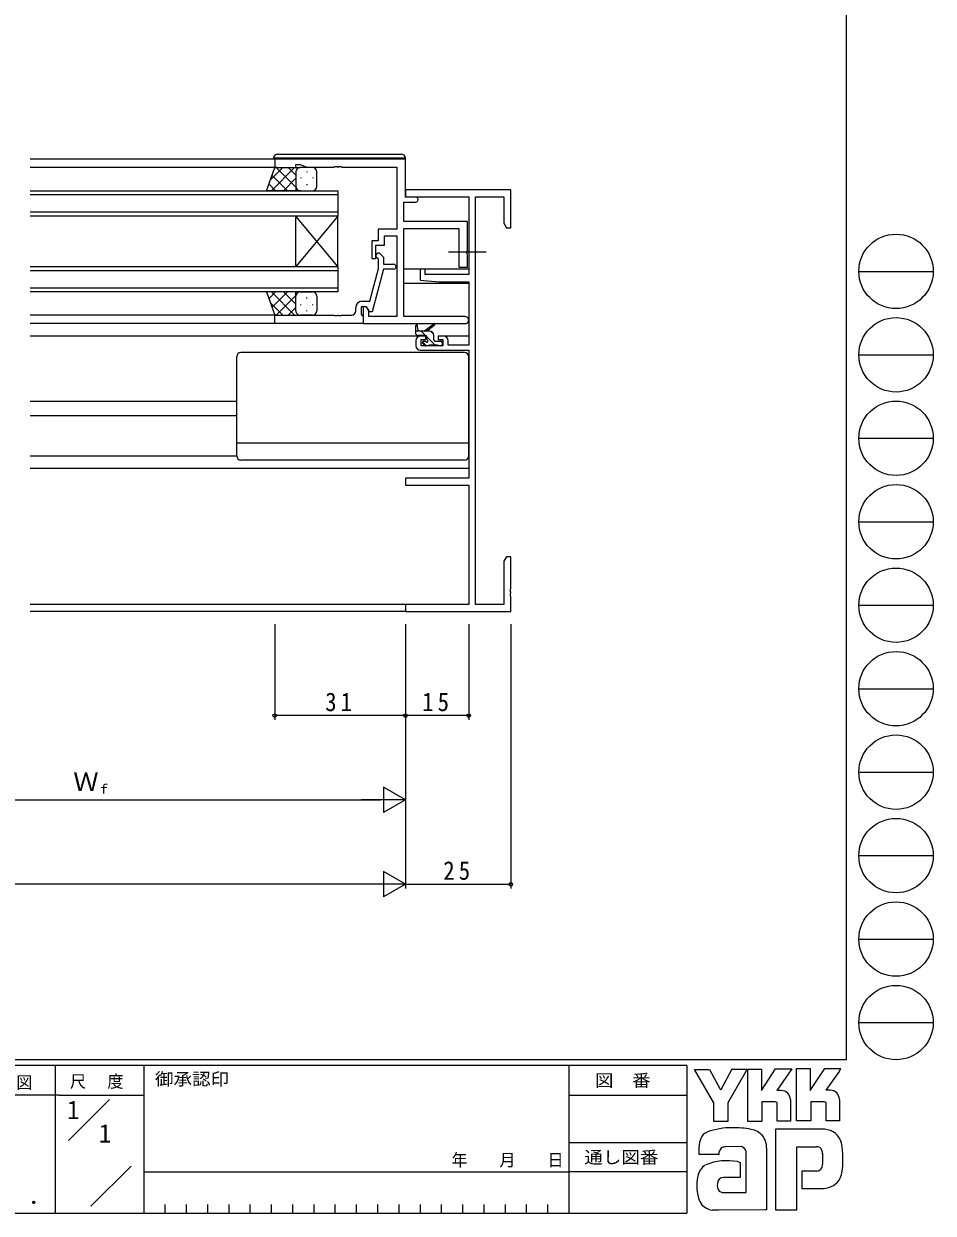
# Model space of a CAD drawing. Units: millimetres on the paper. Extents: x -420 to 373, y -297 to 267.
# Drawn here: x 157.3 to 372.9, y -297 to -14.9 of the extents above; entities that cross this region are included whole.
import ezdxf
from ezdxf.enums import TextEntityAlignment as Align

# ---------------------------------------------------------------- set-up
doc = ezdxf.new("R2010")
doc.units = ezdxf.units.MM
doc.linetypes.add('CHAIN2', pattern=[12, 9, -1, 1, -1])
for name, color, linetype, lineweight in [('0-1_YKK_ZWAK', 7, 'Continuous', 9), ('0-3_YKK_11', 7, 'Continuous', 9), ('0-4_YKK_12', 2, 'Continuous', 9), ('0-5_YKK_13', 4, 'Continuous', 9), ('0-7_YKK_D', 6, 'Continuous', 9)]:
    doc.layers.add(name, color=color, linetype=linetype, lineweight=lineweight)
doc.layers.add('0-2_USER1', color=3, linetype='Continuous')
doc.styles.add('ＭＳ ゴシック', font='')
doc.styles.get('ＭＳ ゴシック').set_extended_font_data('MS Gothic')

msp = doc.modelspace()

# ---------------------------------------------------------------- linework, layer by layer
at = {"layer": '0-1_YKK_ZWAK'}
for p, q in [((352.3, 264.4), (352.3, -260.6)), ((355.276, -73.616), (372.916, -73.616)), ((355.276, -93.412), (372.916, -93.412)), ((355.276, -113.208), (372.916, -113.208)), ((355.276, -133.004), (372.916, -133.004)), ((355.276, -152.8), (372.916, -152.8)), ((355.276, -172.596), (372.916, -172.596)), ((355.276, -192.392), (372.916, -192.392)), ((355.276, -212.188), (372.916, -212.188)), ((355.276, -231.984), (372.916, -231.984)), ((355.276, -251.78), (372.916, -251.78)), ((352.3, -260.6), (-417.7, -260.6)), ((314.5, -262), (-417.7, -262)), ((164.7, -262), (164.7, -297)), ((185.7, -262), (185.7, -297)), ((286.5, -262), (286.5, -297)), ((314.5, -262), (314.5, -297)), ((316.337, -262.906), (319.851, -262.906)), ((320.932, -270.799), (316.337, -262.906)), ((325.136, -262.798), (322.581, -267.771)), ((328.96, -275.231), (328.96, -262.825)), ((340.474, -262.717), (343.745, -262.717)), ((340.474, -275.123), (340.474, -262.717)), ((347.178, -262.717), (350.962, -262.717)), ((350.583, -263.365), (347.461, -267.825)), ((350.962, -262.717), (350.583, -263.365)), ((336.879, -267.906), (335.84, -267.906)), ((348.501, -267.825), (347.461, -267.825)), ((165.684, -268.999), (97.5, -268.999)), ((165.684, -268.999), (185.7, -268.999)), ((167.87, -279.736), (177.564, -270.043)), ((286.5, -269), (314.5, -269)), ((335.474, -270.582), (332.284, -270.582)), ((339.042, -270.069), (339.042, -275.15)), ((343.88, -270.555), (343.88, -275.123)), ((347.069, -270.555), (343.88, -270.555)), ((347.502, -270.717), (347.069, -270.555)), ((347.502, -275.096), (347.502, -270.717)), ((350.664, -270.069), (350.664, -275.096)), ((343.88, -275.123), (340.474, -275.123)), ((347.502, -275.046), (347.553, -275.096)), ((350.664, -275.096), (347.502, -275.096)), ((347.124, -277.096), (335.528, -277.096)), ((335.528, -277.096), (335.528, -296.206)), ((286.5, -280.199), (314.5, -280.199)), ((317.418, -283.07), (317.418, -281.141)), ((327.446, -281.205), (323.748, -281.275)), ((333.42, -281.583), (333.42, -296.179)), ((340.555, -281.259), (345.204, -281.259)), ((340.555, -296.206), (340.555, -281.259)), ((322.067, -283.07), (317.418, -283.07)), ((328.527, -292.071), (328.527, -282.34)), ((346.673, -282.756), (346.691, -285.391)), ((173.172, -295.345), (182.696, -285.821)), ((185.7, -287.2), (286.5, -287.2)), ((314.5, -287.199), (286.5, -287.199)), ((341.772, -286.989), (341.772, -291.125)), ((345.313, -286.989), (341.772, -286.989)), ((327.176, -288.53), (323.181, -288.535)), ((322.905, -292.071), (328.527, -292.071)), ((328.095, -292.071), (328.446, -292.071)), ((328.527, -292.07), (328.528, -292.071)), ((341.772, -291.125), (347.097, -291.125)), ((347.097, -291.125), (348.178, -290.882)), ((190.74, -294.9), (190.74, -297)), ((195.78, -294.9), (195.78, -297)), ((200.82, -294.9), (200.82, -297)), ((205.86, -294.9), (205.86, -297)), ((210.9, -294.9), (210.9, -297)), ((215.94, -294.9), (215.94, -297)), ((220.98, -294.9), (220.98, -297)), ((226.02, -294.9), (226.02, -297)), ((231.06, -294.9), (231.06, -297)), ((236.1, -294.9), (236.1, -297)), ((241.14, -294.9), (241.14, -297)), ((246.18, -294.9), (246.18, -297)), ((251.22, -294.9), (251.22, -297)), ((256.26, -294.9), (256.26, -297)), ((261.3, -294.9), (261.3, -297)), ((266.34, -294.9), (266.34, -297)), ((271.38, -294.9), (271.38, -297)), ((276.42, -294.9), (276.42, -297)), ((281.46, -294.9), (281.46, -297)), ((333.42, -296.179), (333.095, -296.233)), ((-417.7, -297), (314.5, -297)), ((322.067, -296.26), (320.58, -296.26)), ((333.095, -296.233), (322.067, -296.26))]:
    msp.add_line(p, q, dxfattribs=at)
for points in [[(319.851, -262.906), (322.364, -267.609), (322.581, -267.771)], [(325.136, -262.798), (328.762, -262.798), (324.229, -270.826)], [(328.96, -262.825), (332.176, -262.825), (332.176, -267.923), (335.555, -262.771)], [(335.555, -262.771), (339.38, -262.771), (335.84, -267.906)], [(343.745, -262.717), (343.745, -267.908), (347.178, -262.717)], [(324.229, -270.826), (324.229, -275.258), (320.932, -275.258), (320.932, -270.799)], [(332.284, -270.582), (332.284, -275.231), (328.96, -275.231)], [(339.042, -275.15), (335.906, -275.15), (335.906, -270.744), (335.474, -270.582)], [(326.473, -284.773), (327.176, -284.935), (327.176, -288.53)], [(335.528, -296.206), (339.772, -296.206), (340.555, -296.206)]]:
    msp.add_lwpolyline(points, dxfattribs=at)
for centre in [(364.096, -73.616), (364.096, -93.412), (364.096, -113.208), (364.096, -133.004), (364.096, -152.8), (364.096, -172.596), (364.096, -192.392), (364.096, -212.188), (364.096, -231.984), (364.096, -251.78)]:
    msp.add_circle(centre, 8.82, dxfattribs=at)
for centre, radius, start, end in [((336.879, -270.069), 2.163, 0.00165, 89.99603), ((348.501, -269.988), 2.163, 0.00165, 89.99603), ((320.106, -280.055), 2.444, 109.02126, 161.51263), ((325.222, -294.401), 17.68, 89.89165, 109.30847), ((325.741, -297.463), 20.748, 78.78009, 91.46938), ((329.03, -281.496), 4.449, 40.66422, 80.31693), ((328.809, -281.485), 4.612, 358.78058, 38.76563), ((346.972, -281.44), 4.341, 14.44571, 87.08746), ((322.459, -281.166), 5.037, 158.41083, 179.71774), ((324.175, -283.007), 2.109, 138.46381, 181.71359), ((323.615, -282.971), 1.701, 85.50551, 126.78038), ((326.956, -282.754), 1.625, 14.75519, 72.44994), ((345.365, -282.479), 1.229, 16.43123, 96.91661), ((330.666, -284.187), 20.86, 350.99026, 10.67624), ((324.02, -297.854), 13.309, 79.38097, 112.05824), ((343.031, -283.208), 3.673, 4.93422, 17.03551), ((320.927, -288.927), 3.908, 121.8271, 169.08475), ((345.314, -285.684), 1.306, 269.95467, 342.90144), ((343.01, -285.041), 3.697, 343.6902, 354.75362), ((347.035, -286.745), 4.291, 285.4429, 349.90448), ((327.949, -290.395), 11.082, 168.76372, 199.80078), ((324.082, -290.328), 2.369, 171.08202, 216.71922), ((323.19, -289.979), 1.445, 90.33952, 178.03638), ((323.15, -290.565), 1.526, 230.97279, 260.7549), ((320.94, -292.443), 3.823, 207.31435, 263.59464)]:
    msp.add_arc(centre, radius, start, end, dxfattribs=at)
at = {"layer": '0-3_YKK_11'}
for p, q in [((216.762, -46.992), (216.762, -48.992)), ((247.762, -46.992), (216.762, -46.992)), ((247.762, -55.992), (247.762, -46.992)), ((216.762, -48.992), (221.762, -48.992)), ((221.762, -48.292), (222.762, -48.292)), ((221.762, -48.992), (221.762, -48.292)), ((222.762, -48.292), (224.41, -48.892)), ((224.41, -48.892), (230.804, -48.892)), ((230.804, -48.892), (230.987, -48.772)), ((230.987, -48.772), (231.537, -48.772)), ((231.537, -48.772), (231.72, -48.892)), ((231.72, -48.892), (231.804, -48.892)), ((231.804, -48.892), (231.987, -48.772)), ((231.987, -48.772), (232.537, -48.772)), ((232.537, -48.772), (232.72, -48.892)), ((232.72, -48.892), (245.762, -48.892)), ((245.762, -48.892), (245.762, -63.592)), ((247.762, -54.292), (247.762, -55.922)), ((272.762, -54.292), (247.762, -54.292)), ((247.762, -55.922), (262.762, -55.922)), ((250.162, -55.992), (247.762, -55.992)), ((262.762, -55.922), (262.762, -74.392)), ((264.392, -55.922), (271.132, -55.922)), ((264.392, -152.662), (264.392, -55.922)), ((271.132, -55.922), (271.132, -62.201)), ((272.762, -63.292), (272.762, -54.292)), ((247.392, -57.192), (250.162, -57.192)), ((247.392, -61.792), (247.392, -57.192)), ((262.462, -61.792), (247.392, -61.792)), ((262.462, -68.634), (262.462, -61.792)), ((241.262, -63.592), (241.262, -66.392)), ((245.762, -63.592), (241.262, -63.592)), ((247.392, -63.422), (260.462, -63.422)), ((247.392, -84.362), (247.392, -63.422)), ((260.462, -63.422), (260.462, -72.592)), ((271.132, -62.201), (271.762, -63.292)), ((271.762, -63.292), (272.762, -63.292)), ((239.762, -66.392), (239.762, -70.592)), ((241.262, -66.392), (239.762, -66.392)), ((240.762, -67.392), (242.762, -67.392)), ((240.762, -70.592), (240.762, -67.392)), ((242.762, -65.222), (245.762, -65.222)), ((242.762, -67.392), (242.762, -65.222)), ((245.762, -65.222), (245.762, -84.362)), ((241.362, -70.741), (240.938, -70.316)), ((241.786, -69.468), (242.562, -70.243)), ((242.562, -70.243), (242.562, -71.892)), ((262.342, -68.817), (262.462, -68.634)), ((262.342, -69.367), (262.342, -68.817)), ((262.462, -69.55), (262.342, -69.367)), ((262.462, -72.592), (262.462, -69.55)), ((239.282, -80.692), (241.362, -72.931)), ((239.762, -70.592), (240.762, -70.592)), ((242.561, -73.092), (239.855, -83.192)), ((241.362, -72.931), (241.362, -70.741)), ((244.962, -73.092), (242.561, -73.092)), ((242.562, -71.892), (244.962, -71.892)), ((251.262, -73.092), (251.262, -75.698)), ((252.462, -73.092), (251.262, -73.092)), ((252.462, -74.392), (252.462, -73.092)), ((260.462, -72.592), (262.462, -72.592)), ((251.262, -75.698), (255.762, -76.092)), ((262.762, -74.392), (252.462, -74.392)), ((255.762, -76.092), (262.762, -76.092)), ((262.762, -76.092), (262.762, -91.092)), ((237.462, -80.692), (239.282, -80.692)), ((216.762, -83.992), (230.804, -83.992)), ((216.762, -85.992), (216.762, -83.992)), ((230.804, -83.992), (230.987, -84.112)), ((230.987, -84.112), (231.537, -84.112)), ((231.537, -84.112), (231.72, -83.992)), ((231.72, -83.992), (231.804, -83.992)), ((231.804, -83.992), (231.987, -84.112)), ((231.987, -84.112), (232.537, -84.112)), ((232.537, -84.112), (232.72, -83.992)), ((232.72, -83.992), (234.962, -83.992)), ((235.962, -82.992), (235.962, -82.192)), ((237.262, -81.992), (237.262, -83.792)), ((238.562, -81.992), (237.262, -81.992)), ((237.262, -83.792), (237.462, -83.992)), ((237.462, -83.992), (237.762, -84.292)), ((237.762, -81.992), (237.762, -85.992)), ((238.562, -81.992), (237.762, -81.992)), ((237.762, -84.292), (237.762, -85.992)), ((239.255, -83.192), (238.562, -81.992)), ((239.062, -82.858), (238.562, -81.992)), ((239.062, -84.362), (239.062, -82.858)), ((245.762, -84.362), (239.062, -84.362)), ((239.855, -83.192), (239.255, -83.192)), ((261.947, -84.362), (247.392, -84.362)), ((237.762, -85.992), (216.762, -85.992)), ((237.762, -85.992), (261.947, -85.992)), ((250.262, -89.992), (250.262, -91.292)), ((252.562, -88.992), (251.262, -88.992)), ((251.462, -89.792), (252.562, -89.792)), ((251.462, -91.292), (251.462, -89.792)), ((252.562, -89.792), (252.562, -88.992)), ((255.562, -88.992), (255.562, -89.792)), ((256.862, -88.992), (255.562, -88.992)), ((255.562, -89.792), (256.662, -89.792)), ((256.662, -89.792), (256.662, -91.292)), ((257.862, -91.092), (257.862, -89.992)), ((251.262, -92.292), (262.762, -92.292)), ((256.662, -91.292), (251.462, -91.292)), ((262.762, -91.092), (257.862, -91.092)), ((262.762, -92.292), (262.762, -122.662)), ((247.762, -122.662), (247.762, -124.292)), ((262.762, -122.662), (247.762, -122.662)), ((247.762, -124.292), (262.762, -124.292)), ((262.762, -124.292), (262.762, -152.662)), ((271.762, -141.292), (271.132, -142.383)), ((271.132, -142.383), (271.132, -152.662)), ((272.762, -141.292), (271.762, -141.292)), ((272.762, -148.834), (272.762, -141.292)), ((272.642, -149.017), (272.762, -148.834)), ((272.642, -149.567), (272.642, -149.017)), ((272.762, -149.75), (272.642, -149.567)), ((272.642, -150.017), (272.762, -149.834)), ((272.642, -150.567), (272.642, -150.017)), ((272.762, -150.75), (272.642, -150.567)), ((272.762, -149.834), (272.762, -149.75)), ((272.762, -154.292), (272.762, -150.75)), ((247.762, -152.662), (247.762, -154.292)), ((262.762, -152.662), (247.762, -152.662)), ((247.762, -154.292), (272.762, -154.292)), ((271.132, -152.662), (264.392, -152.662))]:
    msp.add_line(p, q, dxfattribs=at)
for centre, radius, start, end in [((250.162, -56.592), 0.6, 269.99998, 90), ((241.362, -69.892), 0.6, 44.99998, 225), ((244.962, -72.492), 0.6, 269.99998, 90), ((237.462, -82.192), 1.5, 90, 179.99998), ((234.962, -82.992), 1, 270, 359.99998), ((261.947, -85.177), 0.815, 269.99998, 90), ((251.262, -89.992), 1, 90, 179.99998), ((256.862, -89.992), 1, 0, 89.99998), ((251.262, -91.292), 1, 180, 269.99998)]:
    msp.add_arc(centre, radius, start, end, dxfattribs=at)
at = {"layer": '0-4_YKK_12'}
for p, q in [((217.062, -46.992), (158.762, -46.992)), ((217.262, -48.992), (158.762, -48.992)), ((158.762, -54.489), (231.761, -54.489)), ((231.761, -55.489), (158.762, -55.489)), ((231.761, -54.489), (231.761, -60.489)), ((158.762, -59.489), (231.761, -59.489)), ((231.761, -60.489), (158.762, -60.489)), ((231.761, -60.489), (221.761, -72.489)), ((231.761, -72.489), (221.761, -60.489)), ((221.761, -72.489), (221.761, -60.489)), ((231.761, -72.489), (231.761, -60.489)), ((158.762, -72.489), (231.761, -72.489)), ((231.761, -72.489), (231.761, -78.489)), ((262.762, -73.092), (247.392, -73.092)), ((231.761, -73.489), (158.762, -73.489)), ((158.762, -77.489), (231.761, -77.489)), ((231.761, -78.489), (158.762, -78.489)), ((262.762, -76.492), (247.392, -76.492)), ((217.262, -83.992), (158.762, -83.992)), ((217.062, -85.992), (158.762, -85.992)), ((251.262, -88.992), (158.762, -88.992)), ((262.762, -88.992), (256.862, -88.992)), ((207.762, -104.492), (158.762, -104.492)), ((207.762, -107.892), (158.762, -107.892)), ((262.762, -120.392), (158.762, -120.392)), ((248.062, -152.662), (158.762, -152.662)), ((248.062, -154.292), (158.762, -154.292))]:
    msp.add_line(p, q, dxfattribs=at)
at = {"layer": '0-5_YKK_13'}
for p, q in [((216.462, -46.792), (216.462, -46.992)), ((217.462, -45.792), (246.762, -45.792)), ((247.762, -46.792), (247.262, -46.792)), ((247.762, -47.492), (247.762, -46.792)), ((214.798, -54.492), (216.762, -48.992)), ((218.665, -48.992), (215.704, -51.953)), ((221.494, -48.992), (215.994, -54.492)), ((216.762, -48.992), (222.762, -48.992)), ((221.762, -53.612), (217.142, -48.992)), ((221.762, -50.784), (219.97, -48.992)), ((221.762, -49.992), (221.762, -53.592)), ((221.762, -50.392), (221.762, -54.492)), ((225.762, -48.992), (222.762, -48.992)), ((224.398, -49.912), (224.398, -50.112)), ((226.762, -53.492), (226.762, -49.992)), ((216.985, -54.492), (215.373, -52.88)), ((219.813, -54.492), (216.117, -50.796)), ((221.762, -51.552), (218.822, -54.492)), ((222.983, -51.327), (222.983, -51.527)), ((224.398, -52.942), (224.398, -53.142)), ((225.813, -51.327), (225.813, -51.527)), ((222.983, -54.492), (214.798, -54.492)), ((221.762, -54.381), (221.65, -54.492)), ((222.762, -54.492), (225.762, -54.492)), ((214.798, -78.491), (216.762, -83.991)), ((222.983, -78.491), (214.798, -78.491)), ((216.985, -78.491), (215.373, -80.102)), ((221.494, -83.991), (215.994, -78.491)), ((219.813, -78.491), (216.117, -82.187)), ((221.762, -81.431), (218.822, -78.491)), ((221.762, -78.602), (221.65, -78.491)), ((221.762, -82.591), (221.762, -78.491)), ((222.762, -78.491), (225.762, -78.491)), ((218.665, -83.991), (215.704, -81.03)), ((221.762, -79.37), (217.142, -83.991)), ((221.762, -82.991), (221.762, -79.391)), ((222.983, -81.656), (222.983, -81.456)), ((224.398, -80.041), (224.398, -79.841)), ((225.813, -81.656), (225.813, -81.456)), ((226.762, -79.491), (226.762, -82.991)), ((216.762, -83.991), (222.762, -83.991)), ((221.762, -82.199), (219.97, -83.991)), ((225.762, -83.991), (222.762, -83.991)), ((224.398, -83.071), (224.398, -82.871)), ((250.262, -88.492), (250.262, -86.493)), ((250.562, -86.666), (250.761, -87.792)), ((252.162, -87.792), (254.38, -86.109)), ((252.762, -87.792), (254.581, -86.391)), ((253.462, -87.792), (250.262, -87.792)), ((252.562, -88.792), (250.562, -88.792)), ((252.49, -88.792), (251.49, -87.792)), ((252.062, -90.192), (252.401, -90.192)), ((252.862, -89.731), (252.862, -89.092)), ((254.79, -91.092), (252.862, -89.164)), ((254.406, -88.464), (253.791, -87.848)), ((254.462, -89.892), (254.462, -88.792)), ((254.762, -90.192), (256.162, -90.192)), ((256.462, -90.519), (256.135, -90.192)), ((261.762, -92.892), (208.762, -92.892)), ((252.745, -91.292), (251.8, -90.347)), ((252.35, -91.204), (251.85, -90.704)), ((253.162, -91.292), (252.562, -91.292)), ((255.462, -91.092), (253.362, -91.092)), ((256.162, -91.292), (255.662, -91.292)), ((256.462, -90.492), (256.462, -90.992)), ((207.762, -117.392), (207.762, -93.892)), ((262.762, -117.392), (262.762, -93.892)), ((262.762, -114.352), (207.762, -114.352)), ((158.762, -117.392), (207.762, -117.392)), ((261.762, -118.392), (208.762, -118.392))]:
    msp.add_line(p, q, dxfattribs=at)
at = {"layer": '0-5_YKK_13', "linetype": 'CHAIN2'}
msp.add_line((266.892, -69.092), (257.962, -69.092), dxfattribs=at)
at = {"layer": '0-5_YKK_13'}
msp.add_lwpolyline([(247.262, -46.792), (216.962, -46.792), (216.462, -46.792)], dxfattribs=at)
for centre, radius, start, end in [((217.462, -46.792), 1, 90, 180), ((246.762, -46.792), 1, 0, 90), ((222.762, -49.992), 1, 90, 180), ((222.762, -49.992), 1, 90, 180), ((225.762, -49.992), 1, 0, 90), ((222.762, -53.492), 1, 180, 270), ((222.762, -53.492), 1, 180, 270), ((225.762, -53.492), 1, 270, 0), ((222.762, -79.491), 1, 89.99998, 179.99998), ((222.762, -79.491), 1, 89.99998, 179.99998), ((225.762, -79.491), 1, 359.99998, 89.99998), ((222.762, -82.991), 1, 179.99998, 269.99998), ((222.762, -82.991), 1, 179.99998, 269.99998), ((225.762, -82.991), 1, 269.99998, 359.99998), ((250.462, -86.493), 0.2, 300, 180), ((254.562, -86.192), 0.2, 275.58287, 155.58287), ((250.562, -88.492), 0.3, 180, 270), ((252.062, -90.492), 0.3, 90, 225), ((252.401, -90.492), 0.3, 33.05573, 90), ((252.562, -89.092), 0.3, 0, 90), ((252.862, -90.192), 0.25, 213.05573, 56.94426), ((253.162, -89.731), 0.3, 180, 236.94426), ((253.462, -88.792), 1, 0, 90), ((254.762, -89.892), 0.3, 180, 270), ((256.162, -90.492), 0.3, 0, 90), ((208.762, -93.892), 1, 90, 180), ((252.562, -90.992), 0.3, 225, 270), ((253.162, -91.092), 0.2, 270, 0), ((255.662, -91.092), 0.2, 180, 270), ((256.162, -90.992), 0.3, 270, 0), ((261.762, -93.892), 1, 0, 90), ((208.762, -117.392), 1, 180, 270), ((261.762, -117.392), 1, 270, 0)]:
    msp.add_arc(centre, radius, start, end, dxfattribs=at)
at = {"layer": '0-7_YKK_D'}
for p, q in [((216.762, -157.292), (216.762, -179.99)), ((247.762, -157.292), (247.762, -179.99)), ((247.762, -157.292), (247.762, -219.99)), ((247.762, -157.292), (247.762, -219.99)), ((247.762, -157.292), (247.762, -179.99)), ((262.762, -157.292), (262.762, -179.99)), ((272.762, -157.292), (272.762, -219.99)), ((247.762, -178.99), (216.762, -178.99)), ((262.762, -178.99), (247.762, -178.99)), ((247.762, -181.99), (247.762, -199.99)), ((242.566, -195.99), (242.566, -201.99)), ((247.762, -198.99), (242.566, -195.99)), ((103.762, -198.99), (241.762, -198.99)), ((247.762, -198.99), (237.37, -198.99)), ((247.762, -198.99), (242.566, -201.99)), ((242.566, -215.99), (242.566, -221.99)), ((247.762, -218.99), (242.566, -215.99)), ((241.762, -218.99), (-86.238, -218.99)), ((247.762, -218.99), (237.37, -218.99)), ((247.762, -218.99), (242.566, -221.99)), ((247.762, -218.99), (272.762, -218.99))]:
    msp.add_line(p, q, dxfattribs=at)
for centre in [(216.762, -178.99), (247.762, -178.99), (247.762, -178.99), (262.762, -178.99), (272.762, -218.99)]:
    msp.add_circle(centre, 0.425, dxfattribs=at)

# ---------------------------------------------------------------- texts
at = {"layer": '0-1_YKK_ZWAK', "style": 'ＭＳ ゴシック', "width": 1.1}
for s, p in [('御承認印', (188.367, -267.533)), ('図\u3000番', (292.698, -267.862)), ('通し図番', (290.179, -286.085))]:
    msp.add_text(s, height=2.933, dxfattribs=at).set_placement(p, align=Align.BOTTOM_LEFT)
at = {"layer": '0-1_YKK_ZWAK', "color": 3, "style": 'ＭＳ ゴシック', "width": 1.15}
msp.add_text(' ． ．', height=3.666, dxfattribs=at).set_placement((146.755, -295.946), align=Align.BOTTOM_LEFT)
at = {"layer": '0-1_YKK_ZWAK', "char_height": 2.933, "attachment_point": 7, "style": 'ＭＳ ゴシック'}
for s, insert in [('\\T1.17;\\W0.95;作\\~\\~図', (146.62, -267.762)), ('\\T1.17;\\W0.95;尺\\~\\~度', (168.212, -267.537)), ('\\T1.2;\\W0.95;年\\~\\~\\~月\\~\\~\\~日', (258.676, -286.169))]:
    msp.add_mtext(s, dxfattribs=dict(at, insert=insert))
at = {"layer": '0-2_USER1', "style": 'ＭＳ ゴシック'}
for p in [(167.5, -275.999), (175.033, -281.599)]:
    msp.add_text('1', height=4.399, dxfattribs=at).set_placement(p, align=Align.BOTTOM_LEFT)
at = {"layer": '0-7_YKK_D', "color": 3, "style": 'ＭＳ ゴシック'}
msp.add_text('Ｗ', height=4.399, dxfattribs=at).set_placement((169.002, -198.19), align=Align.BOTTOM_LEFT)
at = {"layer": '0-7_YKK_D', "color": 7, "style": 'ＭＳ ゴシック'}
msp.add_text('ｆ', height=2.199, dxfattribs=at).set_placement((174.762, -198.19), align=Align.BOTTOM_LEFT)
at = {"layer": '0-7_YKK_D', "color": 3, "char_height": 4.399, "attachment_point": 7, "style": 'ＭＳ ゴシック'}
for s, insert in [('\\T1.36;\\W0.9;31', (228.742, -177.99)), ('\\T1.36;\\W0.9;15', (251.742, -177.99)), ('\\T1.36;\\W0.9;25', (256.742, -217.99))]:
    msp.add_mtext(s, dxfattribs=dict(at, insert=insert))

doc.saveas('drawing.dxf')
